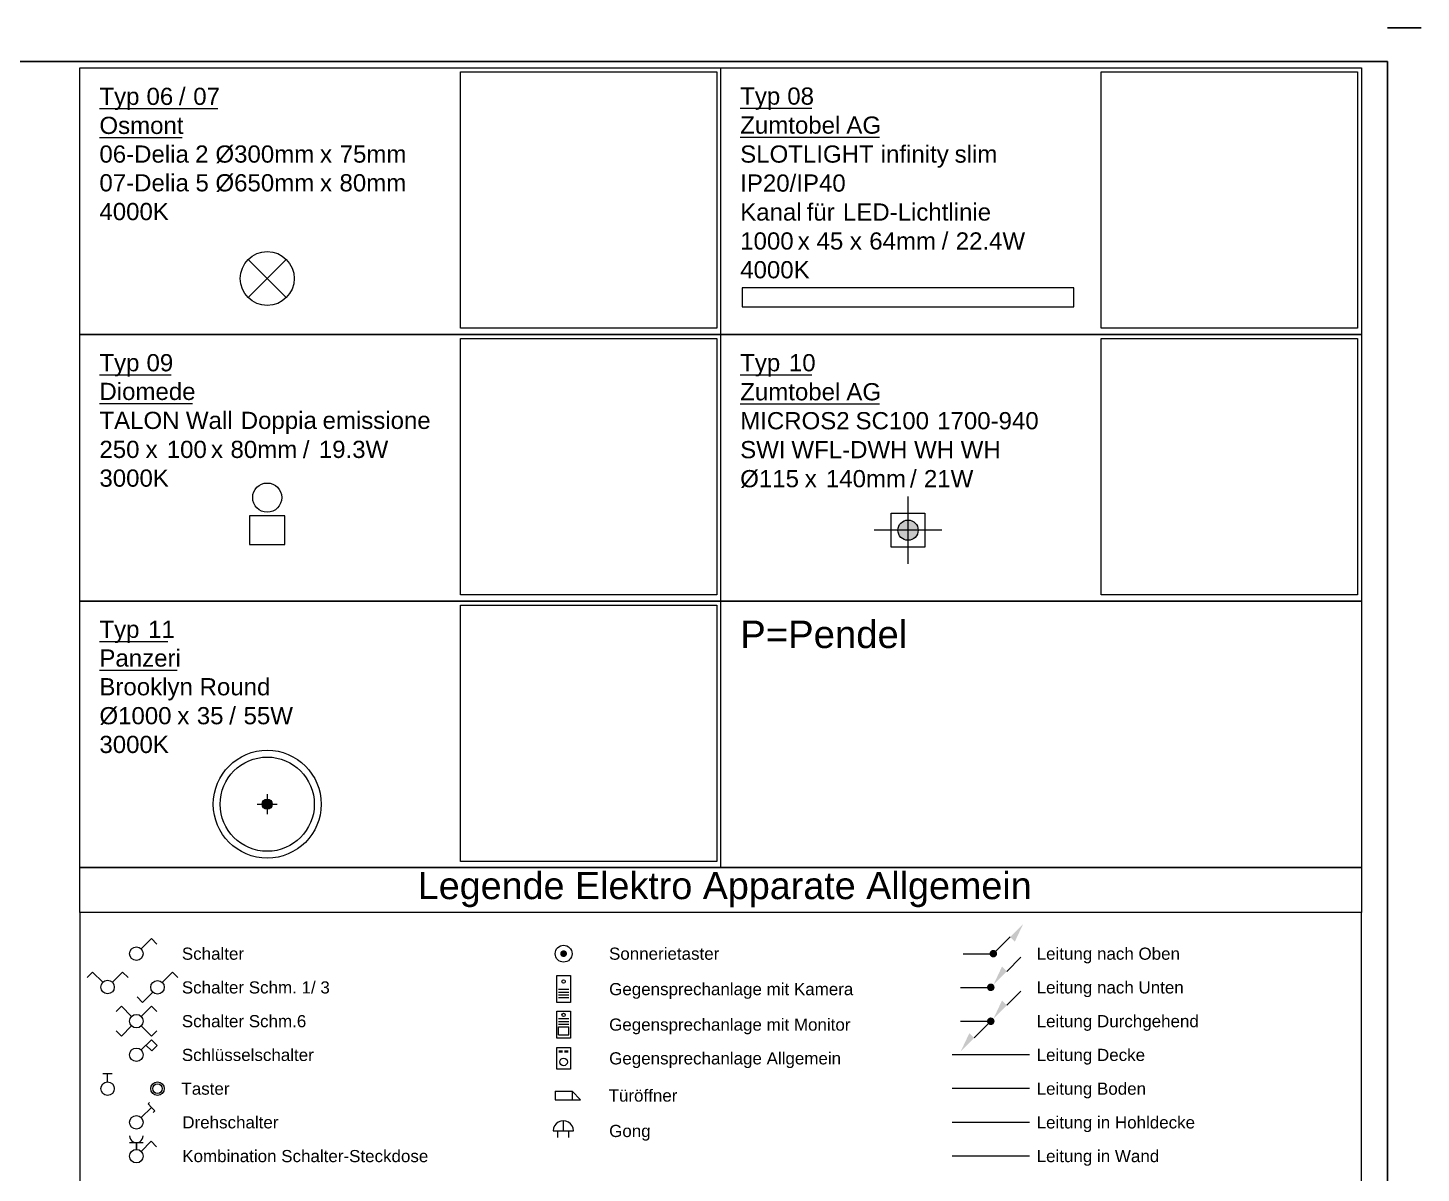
# Model space of a CAD drawing. Extents: x -1067 to 613, y -179 to 712.
# Drawn here: x 406 to 612.6, y 541.8 to 711.5 of the extents above; entities that cross this region are included whole.
import ezdxf
from ezdxf.lldxf.tags import DXFTag

# ---------------------------------------------------------------- set-up
doc = ezdxf.new("R2010")
doc.units = 0
doc.layers.get('0').update_dxf_attribs({"lineweight": 13})
for name, color, linetype, lineweight in [('EL01_WAN_I0_Legende', 7, 'Continuous', 13), ('EL01_WAN_PRO E_LEG_Apparate-A0PFDH8276', 7, 'Continuous', 13), ('EL01_WAN_Rahmen', 7, 'Continuous', 13), ('EL01_WAN_Text', 7, 'Continuous', 13)]:
    doc.layers.add(name, color=color, linetype=linetype, lineweight=lineweight)
doc.layers.add('EL01_WAN_Leuchten', color=7, linetype='Continuous', lineweight=13, true_color=0x0080ff)
doc.styles.get("Standard").update_dxf_attribs({"font": 'arial.ttf'})
tags = doc.linetypes.add('GETRENNT', pattern=[31.75, 12.7, -6.35, 0, -6.35, 0, -6.35]).pattern_tags.tags
tags[14:15] = [DXFTag(74, 4), DXFTag(75, 0), DXFTag(340, '0'), DXFTag(46, 0.0), DXFTag(50, 0.0), DXFTag(44, 0.0), DXFTag(45, 0.0)]
tags[12:13] = [DXFTag(74, 4), DXFTag(75, 0), DXFTag(340, '0'), DXFTag(46, 0.0), DXFTag(50, 0.0), DXFTag(44, 0.0), DXFTag(45, 0.0)]
tags[10:11] = [DXFTag(74, 4), DXFTag(75, 0), DXFTag(340, '0'), DXFTag(46, 0.0), DXFTag(50, 0.0), DXFTag(44, 0.0), DXFTag(45, 0.0)]
tags[8:9] = [DXFTag(74, 4), DXFTag(75, 0), DXFTag(340, '0'), DXFTag(46, 0.0), DXFTag(50, 0.0), DXFTag(44, 0.0), DXFTag(45, 0.0)]
tags[6:7] = [DXFTag(74, 4), DXFTag(75, 0), DXFTag(340, '0'), DXFTag(46, 0.0), DXFTag(50, 0.0), DXFTag(44, 0.0), DXFTag(45, 0.0)]
tags[4:5] = [DXFTag(74, 4), DXFTag(75, 0), DXFTag(340, '0'), DXFTag(46, 0.0), DXFTag(50, 0.0), DXFTag(44, 0.0), DXFTag(45, 0.0)]
tags = doc.linetypes.add('STRICHLINIE', pattern=[19.05, 12.7, -6.35]).pattern_tags.tags
tags[6:7] = [DXFTag(74, 4), DXFTag(75, 0), DXFTag(340, '0'), DXFTag(46, 0.0), DXFTag(50, 0.0), DXFTag(44, 0.0), DXFTag(45, 0.0)]
tags[4:5] = [DXFTag(74, 4), DXFTag(75, 0), DXFTag(340, '0'), DXFTag(46, 0.0), DXFTag(50, 0.0), DXFTag(44, 0.0), DXFTag(45, 0.0)]
tags = doc.linetypes.add('STRICHPUNKT2', pattern=[12.7, 6.35, -3.175, 0, -3.175]).pattern_tags.tags
tags[10:11] = [DXFTag(74, 4), DXFTag(75, 0), DXFTag(340, '0'), DXFTag(46, 0.0), DXFTag(50, 0.0), DXFTag(44, 0.0), DXFTag(45, 0.0)]
tags[8:9] = [DXFTag(74, 4), DXFTag(75, 0), DXFTag(340, '0'), DXFTag(46, 0.0), DXFTag(50, 0.0), DXFTag(44, 0.0), DXFTag(45, 0.0)]
tags[6:7] = [DXFTag(74, 4), DXFTag(75, 0), DXFTag(340, '0'), DXFTag(46, 0.0), DXFTag(50, 0.0), DXFTag(44, 0.0), DXFTag(45, 0.0)]
tags[4:5] = [DXFTag(74, 4), DXFTag(75, 0), DXFTag(340, '0'), DXFTag(46, 0.0), DXFTag(50, 0.0), DXFTag(44, 0.0), DXFTag(45, 0.0)]
picture_1 = doc.add_image_def('image33.jpg', size_in_pixel=(1000, 750))
picture_2 = doc.add_image_def('image34.jpg', size_in_pixel=(512, 512))
picture_3 = doc.add_image_def('image35.jpg', size_in_pixel=(225, 225))
picture_4 = doc.add_image_def('image37.jpg', size_in_pixel=(204, 192))
picture_5 = doc.add_image_def('image38.jpg', size_in_pixel=(1200, 900))

# ---------------------------------------------------------------- blocks, each defined once
blk = doc.blocks.new('Blockreferenz-A0UJ318WXE', base_point=(200.08, -79.68))
at = {"layer": 'EL01_WAN_Leuchten', "linetype": 'ByBlock', "lineweight": -2, "ltscale": 0.13}
for points in [[(536.49, 638.6), (536.88, 638.56), (537.25, 638.41), (537.56, 638.17), (537.81, 637.86), (537.96, 637.5), (538.01, 637.1), (537.96, 636.71), (537.81, 636.35), (537.56, 636.03), (537.25, 635.8), (536.88, 635.65), (536.49, 635.6), (536.1, 635.66), (535.75, 635.81), (535.44, 636.05), (535.21, 636.36), (535.06, 636.72), (535.01, 637.1), (535.06, 637.49), (535.21, 637.85), (535.44, 638.16), (535.75, 638.39), (536.1, 638.55)], [(441.5, 597.25), (441.7, 597.23), (441.88, 597.16), (442.04, 597.04), (442.16, 596.88), (442.24, 596.7), (442.26, 596.5), (442.24, 596.31), (442.16, 596.13), (442.04, 595.97), (441.88, 595.85), (441.7, 595.78), (441.5, 595.75), (441.31, 595.78), (441.13, 595.86), (440.98, 595.98), (440.86, 596.13), (440.79, 596.31), (440.76, 596.5), (440.79, 596.7), (440.86, 596.88), (440.98, 597.03), (441.13, 597.15), (441.31, 597.23)]]:
    blk.add_hatch(color=256, dxfattribs=at).paths.add_polyline_path(points)
for p, q in [((438.68, 677.22), (444.34, 671.57)), ((438.68, 671.57), (444.34, 677.22)), ((561.11, 673), (511.92, 673)), ((511.92, 673), (511.92, 670.21)), ((561.11, 670.21), (561.11, 673)), ((511.92, 670.21), (561.11, 670.21)), ((536.51, 632.1), (536.51, 642.1)), ((534.01, 634.6), (534.01, 639.6)), ((534.01, 639.6), (539.01, 639.6)), ((539.01, 639.6), (539.01, 634.6)), ((541.51, 637.1), (531.51, 637.1)), ((539.01, 634.6), (534.01, 634.6)), ((441.51, 598), (441.51, 595.01)), ((440.02, 596.5), (443, 596.5))]:
    blk.add_line(p, q, dxfattribs=at)
at = {"layer": 'EL01_WAN_Leuchten', "lineweight": -2}
for p, q in [((444.13, 639.23), (438.89, 639.23)), ((438.89, 639.23), (438.89, 634.98)), ((444.13, 634.98), (444.13, 639.23)), ((438.89, 634.98), (444.13, 634.98))]:
    blk.add_line(p, q, dxfattribs=at)
at = {"layer": 'EL01_WAN_Leuchten', "linetype": 'ByBlock', "lineweight": -2, "ltscale": 0.13}
for centre, radius in [((441.51, 674.39), 4), ((536.51, 637.1), 1.5), ((441.51, 596.5), 8), ((441.51, 596.5), 6.98), ((441.51, 596.5), 0.75)]:
    blk.add_circle(centre, radius, dxfattribs=at)
at = {"layer": 'EL01_WAN_Leuchten', "lineweight": -2}
blk.add_circle((441.51, 641.93), 2.16, dxfattribs=at)
at = {"layer": 'EL01_WAN_Rahmen', "color": 0, "linetype": 'ByBlock', "lineweight": -2, "ltscale": 0.13}
for p, q in [((413.73, 666.1), (413.73, 705.6)), ((413.73, 705.6), (603.73, 705.6)), ((508.73, 705.6), (508.73, 587.1)), ((603.73, 705.6), (603.73, 666.1)), ((413.73, 626.6), (413.73, 666.1)), ((413.73, 666.1), (603.73, 666.1)), ((603.73, 666.1), (413.73, 666.1)), ((603.73, 666.1), (603.73, 626.6)), ((603.73, 626.6), (413.73, 626.6)), ((413.73, 587.1), (413.73, 626.6)), ((413.73, 626.6), (603.73, 626.6)), ((603.73, 626.6), (603.73, 587.1)), ((603.73, 587.1), (413.73, 587.1))]:
    blk.add_line(p, q, dxfattribs=at)
at = {"layer": 'EL01_WAN_Text', "color": 7, "linetype": 'ByBlock', "lineweight": -2, "ltscale": 0.13, "true_color": 0xffffff}
for p, q in [((416.63, 699.6), (422.34, 699.6)), ((422.34, 699.6), (423.61, 699.6)), ((423.61, 699.6), (427.26, 699.6)), ((427.26, 699.6), (428.41, 699.6)), ((428.41, 699.6), (429.4, 699.6)), ((429.4, 699.6), (430.54, 699.6)), ((430.54, 699.6), (434.19, 699.6)), ((511.63, 699.64), (517.34, 699.64)), ((517.34, 699.64), (518.61, 699.64)), ((518.61, 699.64), (522.27, 699.64)), ((416.63, 695.31), (428.89, 695.31)), ((511.63, 695.34), (526.14, 695.34)), ((526.14, 695.34), (527.37, 695.34)), ((527.37, 695.34), (532.3, 695.34)), ((416.63, 660.14), (422.34, 660.14)), ((422.34, 660.14), (423.61, 660.14)), ((423.61, 660.14), (427.26, 660.14)), ((511.63, 660.13), (517.34, 660.13)), ((517.34, 660.13), (518.85, 660.13)), ((518.85, 660.13), (522.26, 660.13)), ((416.63, 655.88), (430.45, 655.88)), ((511.63, 655.84), (526.14, 655.84)), ((526.14, 655.84), (527.37, 655.84)), ((527.37, 655.84), (532.3, 655.84)), ((416.63, 620.63), (422.34, 620.63)), ((422.34, 620.63), (423.85, 620.63)), ((423.85, 620.63), (426.77, 620.63)), ((416.63, 616.38), (428.17, 616.38))]:
    blk.add_line(p, q, dxfattribs=at)
at = {"layer": 'EL01_WAN_Text', "color": 7, "linetype": 'ByBlock', "lineweight": -2, "ltscale": 0.13, "true_color": 0xffffff, "char_height": 2.5491, "attachment_point": 1}
for s, insert in [('{\\fArial;Typ}', (416.63, 702.66)), ('{\\fArial;06}', (423.61, 702.66)), ('{\\fArial;/}', (428.41, 702.66)), ('{\\fArial;07}', (430.54, 702.66)), ('{\\fArial;Typ}', (511.63, 702.7)), ('{\\fArial;08}', (518.61, 702.7)), ('{\\fArial;Osmont}', (416.63, 698.36)), ('{\\fArial;Zumtobel}', (511.63, 698.4)), ('{\\fArial;AG}', (527.37, 698.4)), ('{\\fArial;06-Delia}', (416.63, 694.11)), ('{\\fArial;2}', (430.82, 694.11)), ('{\\fArial;Ø300mm}', (433.83, 694.11)), ('{\\fArial;75mm}', (452.25, 694.11)), ('{\\fArial;SLOTLIGHT}', (511.63, 694.11)), ('{\\fArial;infinity}', (532.46, 694.11)), ('{\\fArial;slim}', (543.42, 694.11)), ('{\\fArial;x}', (449.33, 694.11)), ('{\\fArial;07-Delia}', (416.63, 689.85)), ('{\\fArial;Ø650mm}', (433.83, 689.85)), ('{\\fArial;IP20/IP40}', (511.63, 689.81)), ('{\\fArial;5}', (430.87, 689.85)), ('{\\fArial;x}', (449.33, 689.85)), ('{\\fArial;80mm}', (452.22, 689.85)), ('{\\fArial;4000K}', (416.63, 685.59)), ('{\\fArial;Kanal}', (511.63, 685.52)), ('{\\fArial;für}', (521.49, 685.52)), ('{\\fArial;LED-Lichtlinie}', (526.86, 685.52)), ('{\\fArial;1000}', (511.63, 681.23)), ('{\\fArial;x}', (520.16, 681.23)), ('{\\fArial;45}', (522.95, 681.23)), ('{\\fArial;x}', (527.88, 681.23)), ('{\\fArial;64mm}', (530.76, 681.23)), ('{\\fArial;/}', (541.5, 681.23)), ('{\\fArial;22.4W}', (543.58, 681.23)), ('{\\fArial;4000K}', (511.63, 676.97)), ('{\\fArial;Typ}', (416.63, 663.19)), ('{\\fArial;09}', (423.61, 663.19)), ('{\\fArial;Typ}', (511.63, 663.19)), ('{\\fArial;10}', (518.85, 663.19)), ('{\\fArial;Diomede}', (416.63, 658.94)), ('{\\fArial;Zumtobel}', (511.63, 658.89)), ('{\\fArial;AG}', (527.37, 658.89)), ('{\\fArial;TALON}', (416.63, 654.65)), ('{\\fArial;Wall}', (429.45, 654.65)), ('{\\fArial;Doppia}', (437.58, 654.65)), ('{\\fArial;emissione}', (449.71, 654.65)), ('{\\fArial;MICROS2}', (511.63, 654.6)), ('{\\fArial;SC100}', (528.73, 654.6)), ('{\\fArial;1700-940}', (540.83, 654.6)), ('{\\fArial;250}', (416.63, 650.35)), ('{\\fArial;x}', (423.48, 650.35)), ('{\\fArial;100}', (426.61, 650.35)), ('{\\fArial;x}', (433.17, 650.35)), ('{\\fArial;80mm}', (436.06, 650.35)), ('{\\fArial;/}', (446.79, 650.35)), ('{\\fArial;19.3W}', (449.16, 650.35)), ('{\\fArial;SWI}', (511.63, 650.31)), ('{\\fArial;WFL-DWH}', (519.22, 650.31)), ('{\\fArial;WH}', (537.41, 650.31)), ('{\\fArial;WH}', (544.32, 650.31)), ('{\\fArial;3000K}', (416.63, 646.09)), ('{\\fArial;Ø115}', (511.63, 646.01)), ('{\\fArial;x}', (521.2, 646.01)), ('{\\fArial;140mm}', (524.33, 646.01)), ('{\\fArial;/}', (536.8, 646.01)), ('{\\fArial;21W}', (538.87, 646.01)), ('{\\fArial;Typ}', (416.63, 623.69)), ('{\\fArial;11}', (423.85, 623.69)), ('{\\fArial;Panzeri}', (416.63, 619.43)), ('{\\fArial;Brooklyn}', (416.63, 615.18)), ('{\\fArial;Round}', (431.48, 615.18)), ('{\\fArial;Ø1000}', (416.63, 610.89)), ('{\\fArial;x}', (428.18, 610.89)), ('{\\fArial;35}', (431.07, 610.89)), ('{\\fArial;/}', (435.87, 610.89)), ('{\\fArial;55W}', (438, 610.89)), ('{\\fArial;3000K}', (416.63, 606.63))]:
    blk.add_mtext(s, dxfattribs=dict(at, insert=insert))
at = {"layer": 'EL01_WAN_Text', "color": 1, "linetype": 'ByBlock', "lineweight": -2, "ltscale": 0.13, "true_color": 0xff0000, "insert": (511.63, 623.7), "char_height": 4.0633, "attachment_point": 1}
blk.add_mtext('{\\fArial;P=Pendel}', dxfattribs=at)
at = {"color": 0, "linetype": 'ByBlock', "lineweight": -2, "ltscale": 0.13}
image = blk.add_image(picture_1, insert=(470.16, 667.01), size_in_units=(38, 38), dxfattribs=at)
image.dxf.flags = 7
image = blk.add_image(picture_3, insert=(565.16, 667.01), size_in_units=(38, 38), dxfattribs=at)
image.dxf.flags = 7
image = blk.add_image(picture_4, insert=(470.16, 627.51), size_in_units=(38, 38), dxfattribs=at)
image.dxf.flags = 7
image = blk.add_image(picture_2, insert=(565.16, 627.51), size_in_units=(38, 38), dxfattribs=at)
image.dxf.flags = 7
image = blk.add_image(picture_5, insert=(470.16, 588.01), size_in_units=(38, 38), dxfattribs=at)
image.dxf.flags = 7
blk = doc.blocks.new('Blockreferenz-A0UJ318YXE', base_point=(413.73, 395.75))
at = {"layer": 'EL01_WAN_PRO E_LEG_Apparate-A0PFDH8276', "lineweight": -2, "true_color": 0x993300}
blk.add_hatch(color=24, dxfattribs=at).paths.add_polyline_path([(485.95, 574.35), (485.93, 574.22), (485.88, 574.1), (485.8, 574), (485.7, 573.92), (485.58, 573.87), (485.45, 573.85), (485.32, 573.87), (485.2, 573.92), (485.09, 574), (485.01, 574.1), (484.96, 574.22), (484.95, 574.35), (484.96, 574.48), (485.01, 574.6), (485.09, 574.71), (485.2, 574.78), (485.32, 574.83), (485.45, 574.85), (485.58, 574.83), (485.7, 574.78), (485.8, 574.71), (485.88, 574.6), (485.93, 574.48)])
at = {"layer": 'EL01_WAN_PRO E_LEG_Apparate-A0PFDH8276', "linetype": 'ByBlock', "lineweight": -2, "ltscale": 0.13}
for points in [[(549.72, 574.35), (549.7, 574.21), (549.65, 574.07), (549.56, 573.96), (549.44, 573.87), (549.31, 573.81), (549.16, 573.79), (549.02, 573.81), (548.88, 573.87), (548.77, 573.96), (548.68, 574.07), (548.62, 574.21), (548.6, 574.35), (548.62, 574.5), (548.68, 574.63), (548.77, 574.75), (548.88, 574.84), (549.02, 574.89), (549.16, 574.91), (549.31, 574.89), (549.44, 574.84), (549.56, 574.75), (549.65, 574.63), (549.7, 574.5)], [(549.34, 569.36), (549.32, 569.22), (549.26, 569.08), (549.18, 568.97), (549.06, 568.88), (548.92, 568.82), (548.78, 568.8), (548.64, 568.82), (548.5, 568.88), (548.38, 568.97), (548.3, 569.08), (548.24, 569.22), (548.22, 569.36), (548.24, 569.51), (548.3, 569.64), (548.38, 569.76), (548.5, 569.85), (548.64, 569.91), (548.78, 569.92), (548.92, 569.91), (549.06, 569.85), (549.18, 569.76), (549.26, 569.64), (549.32, 569.51)], [(549.34, 564.34), (549.32, 564.19), (549.26, 564.06), (549.18, 563.94), (549.06, 563.85), (548.92, 563.8), (548.78, 563.78), (548.64, 563.8), (548.5, 563.85), (548.38, 563.94), (548.3, 564.06), (548.24, 564.19), (548.22, 564.34), (548.24, 564.48), (548.3, 564.62), (548.38, 564.73), (548.5, 564.82), (548.64, 564.88), (548.78, 564.9), (548.92, 564.88), (549.06, 564.82), (549.18, 564.73), (549.26, 564.62), (549.32, 564.48)]]:
    blk.add_hatch(color=0, dxfattribs=at).paths.add_polyline_path(points)
at = {"layer": 'EL01_WAN_PRO E_LEG_Apparate-A0PFDH8276', "color": 0, "linetype": 'ByBlock', "lineweight": -2, "ltscale": 0.13}
for p, q in [((413.73, 580.43), (413.73, 587.1)), ((413.73, 587.1), (603.73, 587.1)), ((603.73, 587.1), (603.73, 580.43)), ((603.73, 580.43), (413.73, 580.43)), ((413.73, 580.43), (413.73, 448.08)), ((603.73, 395.75), (603.73, 580.43)), ((549.56, 574.75), (551.64, 576.83)), ((544.66, 574.35), (549.16, 574.35)), ((551.15, 571.73), (553.23, 573.81)), ((544.28, 569.35), (548.78, 569.35)), ((551.15, 566.7), (553.23, 568.78)), ((544.28, 564.35), (548.78, 564.35)), ((546.3, 561.86), (548.38, 563.94)), ((554.53, 559.35), (543.03, 559.35))]:
    blk.add_line(p, q, dxfattribs=at)
at = {"layer": 'EL01_WAN_PRO E_LEG_Apparate-A0PFDH8276', "color": 150, "lineweight": -2, "true_color": 0x0080ff}
for p, q in [((422.82, 575.06), (424.34, 576.58)), ((424.34, 576.58), (425.14, 575.78)), ((422.82, 560.08), (424.34, 561.6)), ((423.53, 560.78), (424.38, 559.93)), ((424.34, 561.6), (425.19, 560.75)), ((425.19, 560.75), (424.38, 559.93)), ((417.15, 556.59), (418.53, 556.59)), ((417.84, 555.35), (417.84, 556.59)), ((422.82, 550.06), (424.34, 551.58)), ((424.07, 552.32), (423.84, 552.09)), ((424.34, 551.58), (423.84, 552.09)), ((424.34, 551.58), (424.85, 551.08)), ((424.62, 550.84), (424.85, 551.08)), ((421.11, 546.35), (423.11, 546.35)), ((422.11, 545.35), (422.11, 546.35)), ((422.11, 546.35), (422.11, 545.35)), ((422.82, 545.06), (424.31, 546.55)), ((425.11, 545.75), (424.31, 546.55))]:
    blk.add_line(p, q, dxfattribs=at)
at = {"layer": 'EL01_WAN_PRO E_LEG_Apparate-A0PFDH8276', "color": 150, "linetype": 'ByBlock', "lineweight": -2, "ltscale": 0.13, "true_color": 0x0080ff}
for p, q in [((415.61, 571.63), (414.82, 570.84)), ((417.13, 570.11), (415.61, 571.63)), ((418.55, 570.11), (420.07, 571.63)), ((420.07, 571.63), (420.87, 570.84)), ((425.95, 570.08), (427.47, 571.6)), ((427.47, 571.6), (428.27, 570.8)), ((424.53, 568.67), (423.01, 567.14)), ((419.88, 566.58), (419.09, 565.78)), ((421.41, 565.06), (419.88, 566.58)), ((423.01, 567.14), (422.22, 567.94)), ((422.82, 565.06), (424.34, 566.58)), ((424.34, 566.58), (425.14, 565.78)), ((419.88, 562.12), (419.09, 562.92)), ((421.41, 563.64), (419.88, 562.12)), ((422.82, 563.64), (424.34, 562.12)), ((424.34, 562.12), (425.14, 562.92))]:
    blk.add_line(p, q, dxfattribs=at)
at = {"layer": 'EL01_WAN_PRO E_LEG_Apparate-A0PFDH8276', "color": 24, "lineweight": -2, "true_color": 0x993300}
for p, q in [((484.45, 567.1), (484.45, 571.1)), ((484.45, 571.1), (486.45, 571.1)), ((486.45, 571.1), (486.45, 567.1)), ((484.7, 569.07), (486.2, 569.07)), ((484.7, 568.67), (486.2, 568.67)), ((484.7, 568.27), (486.2, 568.27)), ((486.45, 567.1), (484.45, 567.1)), ((484.7, 567.87), (486.2, 567.87)), ((484.45, 561.84), (484.45, 565.84)), ((484.45, 565.84), (486.45, 565.84)), ((484.7, 564.72), (486.2, 564.72)), ((484.7, 564.32), (486.2, 564.32)), ((484.7, 563.92), (486.2, 563.92)), ((486.45, 565.84), (486.45, 561.84)), ((486.45, 561.84), (484.45, 561.84)), ((484.7, 563.52), (486.2, 563.52)), ((484.7, 562.32), (484.7, 563.52)), ((484.7, 562.32), (486.2, 562.32)), ((486.2, 562.32), (486.2, 563.52)), ((484.45, 557.24), (484.45, 560.44)), ((484.45, 560.44), (486.45, 560.44)), ((486.45, 560.44), (486.45, 557.24)), ((486.45, 557.24), (484.45, 557.24)), ((484.2, 553.96), (486.7, 553.96)), ((484.2, 553.96), (484.2, 552.71)), ((486.7, 553.96), (486.7, 552.71)), ((486.7, 553.96), (487.95, 552.71)), ((484.2, 552.71), (487.95, 552.71)), ((485.41, 548.1), (485.41, 549.6)), ((483.91, 548.1), (486.91, 548.1)), ((484.61, 547.1), (484.61, 548.1)), ((486.21, 547.1), (486.21, 548.1))]:
    blk.add_line(p, q, dxfattribs=at)
at = {"layer": 'EL01_WAN_PRO E_LEG_Apparate-A0PFDH8276', "color": 0, "linetype": 'STRICHLINIE', "lineweight": -2, "ltscale": 0.13}
blk.add_line((554.53, 554.35), (543.03, 554.35), dxfattribs=at)
at = {"layer": 'EL01_WAN_PRO E_LEG_Apparate-A0PFDH8276', "color": 0, "linetype": 'GETRENNT', "lineweight": -2, "ltscale": 0.065}
blk.add_line((554.53, 549.35), (543.03, 549.35), dxfattribs=at)
at = {"layer": 'EL01_WAN_PRO E_LEG_Apparate-A0PFDH8276', "color": 0, "linetype": 'STRICHPUNKT2', "lineweight": -2, "ltscale": 0.13}
blk.add_line((554.53, 544.35), (543.03, 544.35), dxfattribs=at)
at = {"layer": 'EL01_WAN_PRO E_LEG_Apparate-A0PFDH8276', "color": 150, "lineweight": -2, "true_color": 0x0080ff}
for centre in [(422.11, 574.35), (422.11, 559.37), (417.84, 554.35), (422.11, 549.36), (422.11, 544.35)]:
    blk.add_circle(centre, 1, dxfattribs=at)
at = {"layer": 'EL01_WAN_PRO E_LEG_Apparate-A0PFDH8276', "color": 24, "lineweight": -2, "true_color": 0x993300}
for centre, radius in [((485.45, 574.35), 1.25), ((485.45, 570.23), 0.25), ((485.45, 565.28), 0.25), ((485.45, 558.3), 0.56)]:
    blk.add_circle(centre, radius, dxfattribs=at)
at = {"layer": 'EL01_WAN_PRO E_LEG_Apparate-A0PFDH8276', "color": 150, "linetype": 'ByBlock', "lineweight": -2, "ltscale": 0.13, "true_color": 0x0080ff}
for centre, radius in [((417.84, 569.4), 1), ((425.24, 569.37), 1), ((422.11, 564.35), 1), ((425.24, 554.35), 1), ((425.24, 554.35), 0.714)]:
    blk.add_circle(centre, radius, dxfattribs=at)
at = {"layer": 'EL01_WAN_PRO E_LEG_Apparate-A0PFDH8276', "color": 24, "lineweight": -2, "true_color": 0x993300}
blk.add_ellipse((485.41, 548.1), major_axis=(1.5, 0), ratio=1, start_param=0, end_param=3.141593, dxfattribs=at)
at = {"layer": 'EL01_WAN_PRO E_LEG_Apparate-A0PFDH8276', "color": 150, "lineweight": -2, "true_color": 0x0080ff}
blk.add_ellipse((422.11, 547.35), major_axis=(-1, 0), ratio=1, start_param=0, end_param=3.141593, dxfattribs=at)
blk.add_ellipse((422.11, 547.35), major_axis=(-1, 0), ratio=1, start_param=0, end_param=3.141593, dxfattribs=at)
at = {"layer": 'EL01_WAN_PRO E_LEG_Apparate-A0PFDH8276', "color": 0, "linetype": 'ByBlock', "lineweight": -2, "ltscale": 0.13}
for points in [[(551.64, 576.83), (553.61, 578.8), (552.34, 576.12)], [(551.15, 571.73), (549.18, 569.76), (550.44, 572.43)], [(550.44, 567.41), (549.18, 564.73), (551.15, 566.7)], [(546.3, 561.86), (544.33, 559.89), (545.6, 562.57)]]:
    blk.add_solid(points, dxfattribs=at)
at = {"layer": 'EL01_WAN_PRO E_LEG_Apparate-A0PFDH8276', "color": 24, "lineweight": -2, "true_color": 0x993300}
for points in [[(484.72, 560.02), (485.31, 560.02), (484.72, 559.69), (485.31, 559.69)], [(486.17, 560.02), (486.17, 559.69), (485.58, 560.02), (485.58, 559.69)]]:
    blk.add_solid(points, dxfattribs=at)
at = {"layer": 'EL01_WAN_PRO E_LEG_Apparate-A0PFDH8276', "color": 0, "lineweight": -2, "attachment_point": 1}
for s, insert, char_height in [('{\\fArial;Legende Elektro Apparate Allgemein}', (463.83, 586.43), 4), ('{\\fArial;Schalter }', (428.85, 575.25), 1.8), ('{\\fArial;Sonnerietaster}', (492.18, 575.25), 1.8), ('{\\fArial;Leitung nach Oben}', (555.58, 575.25), 1.8), ('{\\fArial;Schalter Schm. 1/ 3}', (428.85, 570.25), 1.8), ('{\\fArial;Leitung nach Unten}', (555.58, 570.25), 1.8), ('{\\fArial;Gegensprechanlage mit Kamera}', (492.2, 570), 1.8), ('{\\fArial;Schalter Schm.6}', (428.85, 565.25), 1.8), ('{\\fArial;Gegensprechanlage mit Monitor}', (492.2, 564.74), 1.8), ('{\\fArial;Leitung Durchgehend}', (555.58, 565.25), 1.8), ('{\\fArial;Schlüsselschalter}', (428.85, 560.25), 1.8), ('{\\fArial;Gegensprechanlage Allgemein}', (492.2, 559.74), 1.8), ('{\\fArial;Leitung Decke}', (555.58, 560.25), 1.8), ('{\\fArial;Taster}', (428.79, 555.25), 1.8), ('{\\fArial;Türöffner}', (492.12, 554.23), 1.8), ('{\\fArial;Leitung Boden}', (555.58, 555.25), 1.8), ('{\\fArial;Drehschalter}', (428.92, 550.26), 1.8), ('{\\fArial;Leitung in Hohldecke}', (555.58, 550.25), 1.8), ('{\\fArial;Gong}', (492.2, 548.98), 1.8), ('{\\fArial;Kombination Schalter-Steckdose}', (428.91, 545.26), 1.8), ('{\\fArial;Leitung in Wand}', (555.58, 545.26), 1.8)]:
    blk.add_mtext(s, dxfattribs=dict(at, insert=insert, char_height=char_height))

msp = doc.modelspace()

# ---------------------------------------------------------------- linework, layer by layer
at = {"color": 0, "linetype": 'ByBlock', "lineweight": -2, "ltscale": 0.13}
for p, q in [((607.58, 711.53), (612.58, 711.53)), ((607.58, 706.53), (-1062.42, 706.53)), ((607.58, -174.47), (607.58, 706.53))]:
    msp.add_line(p, q, dxfattribs=at)

# ---------------------------------------------------------------- block references
at = {"layer": 'EL01_WAN_I0_Legende', "ltscale": 0.13}
msp.add_blockref('Blockreferenz-A0UJ318WXE', (200.08, -79.68), dxfattribs=at)
at = {"layer": 'EL01_WAN_I0_Legende', "lineweight": 13, "ltscale": 0.13}
msp.add_blockref('Blockreferenz-A0UJ318YXE', (413.73, 395.75), dxfattribs=at)

doc.saveas('drawing.dxf')
